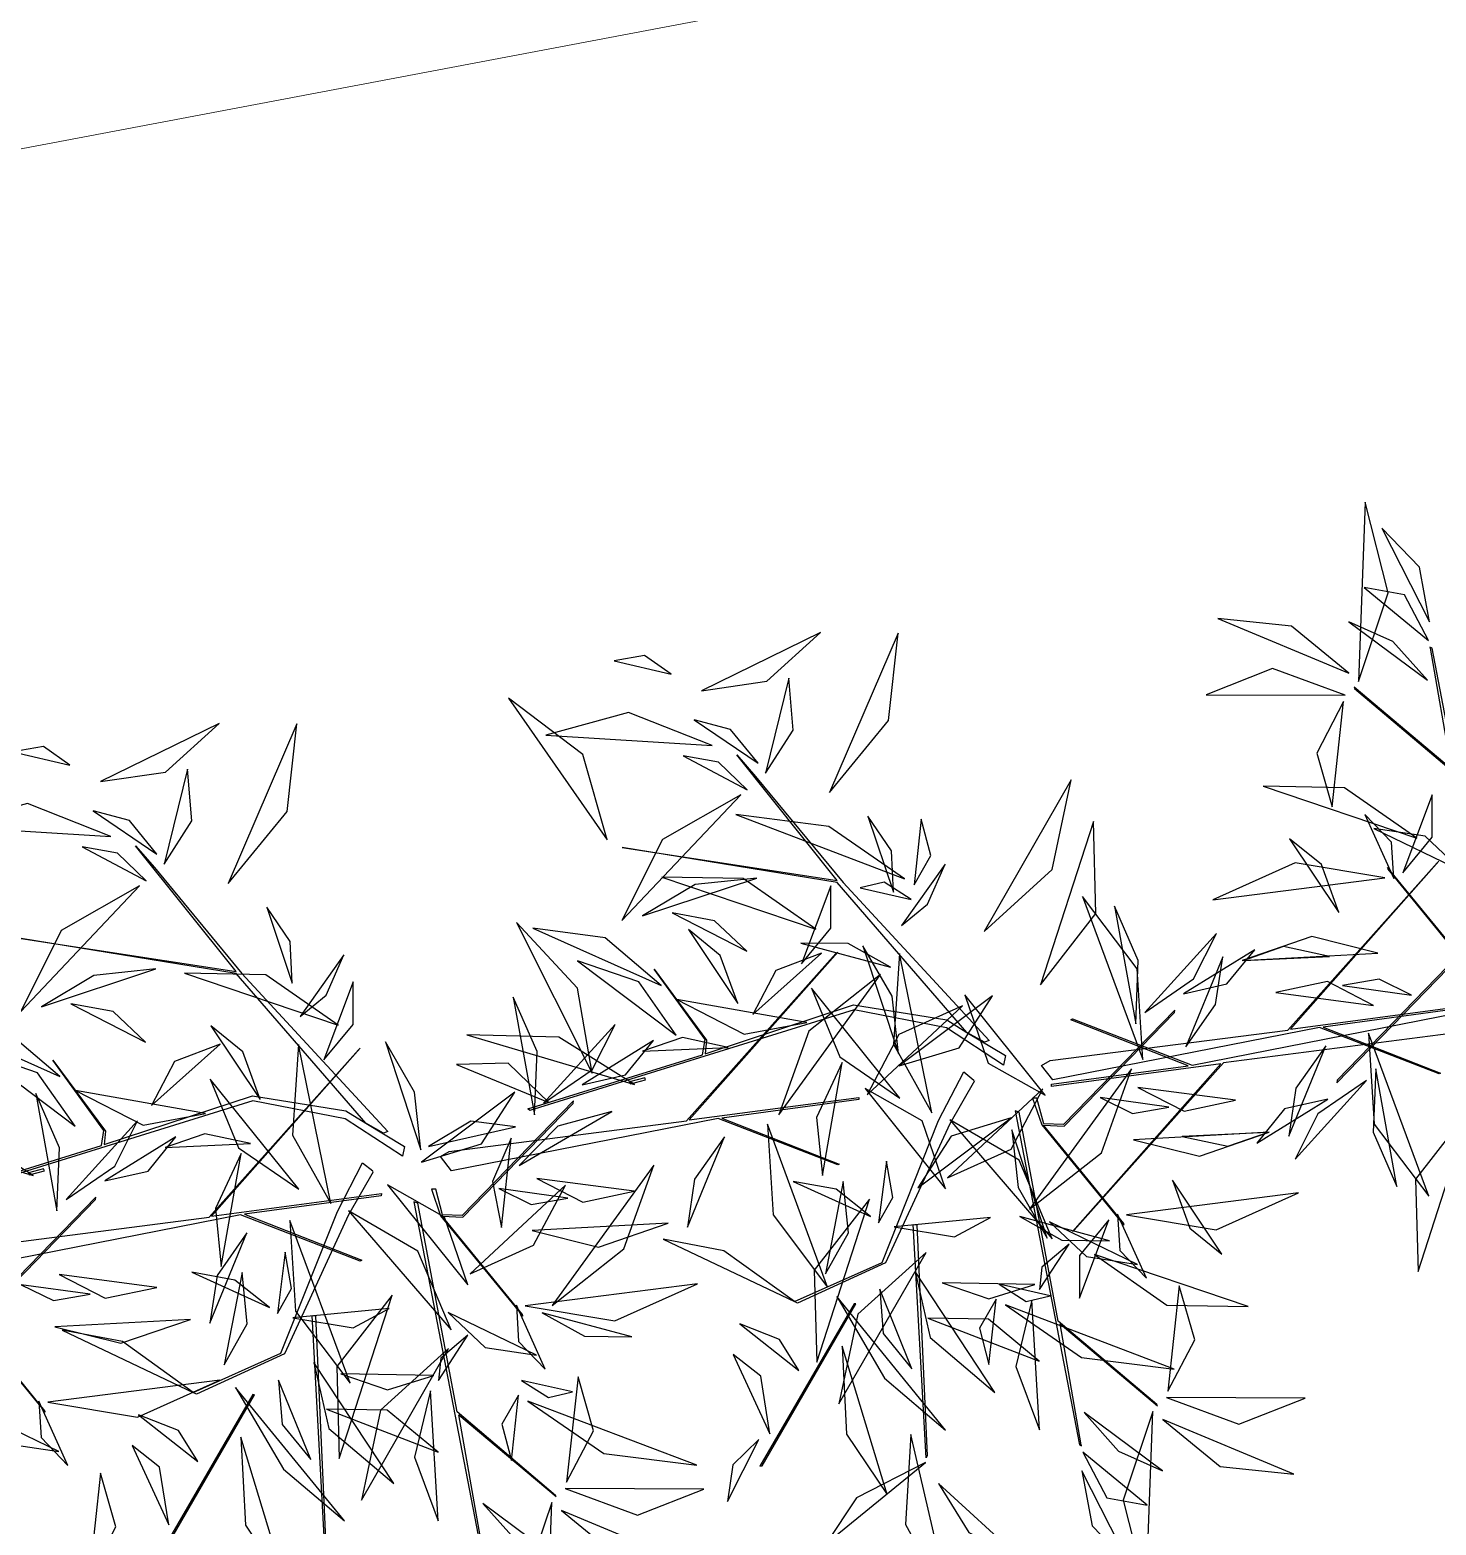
# Model space of a CAD drawing. Header units: centimetres. Extents: x 197412 to 267601, y -375791 to -305433.
# Drawn here: x 202484 to 204049, y -317713 to -316048 of the extents above; entities that cross this region are included whole.
import ezdxf

# ---------------------------------------------------------------- set-up
doc = ezdxf.new("R2010")
doc.units = ezdxf.units.CM
doc.layers.add('3-BAT C-Niveau 0', color=250, linetype='Continuous')
doc.layers.add('prlm-ZCARTOUCHE', color=7, linetype='Continuous', lineweight=13)

# ---------------------------------------------------------------- blocks, each defined once
blk = doc.blocks.new('Groupe-243-1')
at = {"linetype": 'Continuous', "flags": 128}
for points in [[(12045.66, -44529.7), (12039.29, -44525.54), (12029, -44523.54), (11992.9, -44534.76), (11992.7, -44534.59), (12012.15, -44528.54), (12012.43, -44526.84), (12006.74, -44519.02), (12012.59, -44526.93), (12012.44, -44528.43), (12028.96, -44523), (12039.36, -44524.67), (12041.58, -44526.05), (12027.14, -44509.36), (12003.2, -44505.47), (12027.14, -44509.16), (12015.94, -44495.14), (12018.05, -44497.56), (12027.78, -44509.36), (12044.06, -44526.97), (12043.55, -44527.16), (12041.58, -44526.05), (12045.89, -44528.64)], [(12094.14, -44506.99), (12077.6, -44525.68), (12096.5, -44523.17), (12096.48, -44523.41), (12081.25, -44525.47), (12094.32, -44530.59), (12094.16, -44530.68), (12080.83, -44525.53), (12051.15, -44531.36), (12049.89, -44529.75), (12050.86, -44529.2), (12077.31, -44525.79), (12093.95, -44507.16)], [(12040.96, -44517.7), (12024.42, -44536.39), (12043.32, -44533.88), (12043.3, -44534.12), (12028.07, -44536.18), (12041.15, -44541.31), (12040.98, -44541.39), (12027.65, -44536.24), (11997.97, -44542.07), (11996.71, -44540.46), (11997.68, -44539.91), (12024.13, -44536.5), (12040.77, -44517.87)], [(12048.9, -44533.4), (12049.91, -44536.36), (12059.07, -44547.52), (12059.04, -44547.35), (12050.08, -44536.39), (12052.4, -44536.5), (12064.67, -44523.84), (12064.72, -44523.57), (12052.32, -44536.32), (12050.14, -44536.26), (12049.38, -44533.39)], [(11995.73, -44544.11), (11996.73, -44547.07), (12005.89, -44558.24), (12005.86, -44558.06), (11996.91, -44547.1), (11999.22, -44547.21), (12011.5, -44534.55), (12011.54, -44534.28), (11999.14, -44547.03), (11996.96, -44546.97), (11996.2, -44544.1)], [(12037.15, -44573.21), (12037.03, -44573.44), (12035.61, -44547.46), (12036, -44547.48)], [(12029.21, -44556.28), (12029.02, -44556.27), (12018.5, -44574.36), (12018.76, -44574.33)]]:
    blk.add_lwpolyline(points, close=True, dxfattribs=at)
for points in [[(12042.41, -44531.46), (12039.67, -44536.25), (12032.52, -44551.73), (12022.73, -44556.21), (12022.38, -44556.03), (12032.13, -44551.67), (12038.43, -44535.89), (12041.24, -44530.45), (12042.36, -44531.36)], [(12054.32, -44571.98), (12051.96, -44558.5), (12062.78, -44567.63), (12062.73, -44567.49), (12051.75, -44558.19), (12047.4, -44534.93), (12046.95, -44534.8), (12054.1, -44571.97), (12054.34, -44572.09), (12054.32, -44572.02)]]:
    blk.add_lwpolyline(points, dxfattribs=at)
at = {"linetype": 'Continuous'}
for points in [[(12012.03, -44488.01, -212.86), (12019.3, -44486.94, -209.91), (12025.26, -44481.53, -208.14), (12025.26, -44481.53, -208.14), (12012.03, -44488.01, -212.86)], [(12012.03, -44488.01, -212.86), (12019.3, -44486.94, -209.91), (12025.26, -44481.53, -208.14), (12025.26, -44481.53, -208.14), (12012.03, -44488.01, -212.86)], [(12026.28, -44499.36, -223.66), (12032.84, -44491.34, -222.36), (12033.91, -44481.59, -219.58), (12033.91, -44481.59, -219.58), (12026.28, -44499.36, -223.66)], [(12008.64, -44486.17, -211.21), (12005.69, -44484.11, -209.03), (12002.3, -44484.69, -206.71), (12002.3, -44484.69, -206.71), (12008.64, -44486.17, -211.21)], [(12008.64, -44486.17, -211.21), (12005.69, -44484.11, -209.03), (12002.3, -44484.69, -206.71), (12002.3, -44484.69, -206.71), (12008.64, -44486.17, -211.21)], [(12019.15, -44497.19, -232.48), (12022.21, -44492.39, -232.45), (12021.74, -44486.62, -231.83), (12021.74, -44486.62, -231.83), (12019.15, -44497.19, -232.48)], [(12013.2, -44494.1, -228.35), (12003.9, -44490.43, -229.1), (11994.68, -44492.96, -232.12), (11994.68, -44492.96, -232.12), (12013.2, -44494.1, -228.35)], [(12018.33, -44496.09, -232.75), (12015.27, -44492.35, -233.5), (12011.22, -44491.25, -235.42), (12011.22, -44491.25, -235.42), (12018.33, -44496.09, -232.75)], [(12017.12, -44499.06, -229.3), (12013.93, -44495.97, -228.25), (12009.99, -44495.27, -226.49), (12009.99, -44495.27, -226.49), (12017.12, -44499.06, -229.3)], [(12016.4, -44499.6, -228.97), (12007.68, -44504.6, -227.8), (12003.16, -44513.61, -227.09), (12003.16, -44513.61, -227.09), (12016.4, -44499.6, -228.97)], [(12091.69, -44504.43, -207.25), (12083.63, -44498.81, -205.29), (12074.56, -44498.64, -201.98), (12074.56, -44498.64, -201.98), (12091.69, -44504.43, -207.25)], [(12090.1, -44508.29, -215.21), (12093.37, -44504.33, -213.09), (12093.37, -44499.6, -210.46), (12093.37, -44499.6, -210.46), (12090.1, -44508.29, -215.21)], [(12033.39, -44510.46, -172.05), (12033.17, -44505.82, -171.7), (12030.56, -44501.99, -172.02), (12030.56, -44501.99, -172.02), (12033.39, -44510.46, -172.05)], [(12033.39, -44510.46, -172.05), (12033.17, -44505.82, -171.7), (12030.56, -44501.99, -172.02), (12030.56, -44501.99, -172.02), (12033.39, -44510.46, -172.05)], [(12083.01, -44512.71, -210.84), (12081.06, -44507.38, -209.98), (12077.51, -44504.49, -207.2), (12077.51, -44504.49, -207.2), (12083.01, -44512.71, -210.84)], [(12100.9, -44518.3, -200.44), (12100.2, -44511.89, -199.26), (12096.95, -44506.28, -200.49), (12096.95, -44506.28, -200.49), (12100.9, -44518.3, -200.44)], [(12034.28, -44514.16, -171.59), (12037.19, -44511.77, -169.03), (12039.14, -44507.31, -167.96), (12039.14, -44507.31, -167.96), (12034.28, -44514.16, -171.59)], [(12018.19, -44508.87, -196.26), (12011.32, -44509.59, -195.05), (12005.47, -44513.07, -196.39), (12005.47, -44513.07, -196.39), (12018.19, -44508.87, -196.26)], [(12038.51, -44515.14, -207.25), (12030.45, -44509.53, -205.29), (12021.39, -44509.35, -201.98), (12021.39, -44509.35, -201.98), (12038.51, -44515.14, -207.25)], [(12036.93, -44519, -215.21), (12040.19, -44515.05, -213.09), (12040.2, -44510.31, -210.46), (12040.2, -44510.31, -210.46), (12036.93, -44519, -215.21)], [(12017.07, -44517.01, -195.33), (12013.46, -44513.62, -195.1), (12008.74, -44512.75, -194.26), (12008.74, -44512.75, -194.26), (12017.07, -44517.01, -195.33)], [(12060.38, -44525.11, -183.78), (12060.66, -44518.07, -183.14), (12058.01, -44512.01, -184.94), (12058.01, -44512.01, -184.94), (12060.38, -44525.11, -183.78)], [(12100.97, -44519.66, -200.73), (12107.67, -44517.64, -197.34), (12111.37, -44511.86, -193.77), (12111.37, -44511.86, -193.77), (12100.97, -44519.66, -200.73)], [(12100.97, -44519.66, -200.73), (12107.67, -44517.64, -197.34), (12111.37, -44511.86, -193.77), (12111.37, -44511.86, -193.77), (12100.97, -44519.66, -200.73)], [(12007.53, -44520.83, -201.48), (12001.28, -44515.54, -202.35), (11993.23, -44514.46, -201.76), (11993.23, -44514.46, -201.76), (12007.53, -44520.83, -201.48)], [(12029.83, -44523.42, -210.84), (12027.88, -44518.09, -209.98), (12024.33, -44515.21, -207.2), (12024.33, -44515.21, -207.2), (12029.83, -44523.42, -210.84)], [(12061.39, -44523.83, -176.88), (12066.8, -44520.1, -176.9), (12069.36, -44515.06, -174.04), (12069.36, -44515.06, -174.04), (12061.39, -44523.83, -176.88)], [(12081.94, -44517.6, -223.21), (12076.84, -44516.51, -222.61), (12072.41, -44518.04, -220.88), (12072.41, -44518.04, -220.88), (12081.94, -44517.6, -223.21)], [(12081.94, -44517.6, -223.21), (12076.84, -44516.51, -222.61), (12072.41, -44518.04, -220.88), (12072.41, -44518.04, -220.88), (12081.94, -44517.6, -223.21)], [(12009.22, -44526.36, -207.16), (12005.04, -44520.44, -205.48), (11998.22, -44518.09, -203.83), (11998.22, -44518.09, -203.83), (12009.22, -44526.36, -207.16)], [(12009.22, -44526.36, -207.16), (12005.04, -44520.44, -205.48), (11998.22, -44518.09, -203.83), (11998.22, -44518.09, -203.83), (12009.22, -44526.36, -207.16)], [(12025.37, -44517.25, -184.69), (12020.3, -44519.16, -183.17), (12017.74, -44524.08, -181.63), (12017.74, -44524.08, -181.63), (12025.37, -44517.25, -184.69)], [(12034.09, -44517.29, -176.08), (12033.42, -44527.37, -174.79), (12037.68, -44535, -170.69), (12037.68, -44535, -170.69), (12034.09, -44517.29, -176.08)], [(12047.72, -44529.02, -200.44), (12047.02, -44522.6, -199.26), (12043.78, -44516.99, -200.49), (12043.78, -44516.99, -200.49), (12047.72, -44529.02, -200.44)], [(12065.69, -44521.76, -161.32), (12070.52, -44520.67, -161.24), (12073.63, -44516.85, -160.95), (12073.63, -44516.85, -160.95), (12065.69, -44521.76, -161.32)], [(12024.26, -44521.15, -205.3), (12027.41, -44528.79, -204.92), (12034.12, -44533.38, -203.9), (12034.12, -44533.38, -203.9), (12024.26, -44521.15, -205.3)], [(12115.51, -44535.63, -204.31), (12123.5, -44529.33, -204.16), (12126.85, -44520, -202.67), (12126.85, -44520, -202.67), (12115.51, -44535.63, -204.31)], [(12007.2, -44535.82, -183.78), (12007.48, -44528.78, -183.14), (12004.84, -44522.72, -184.94), (12004.84, -44522.72, -184.94), (12007.2, -44535.82, -183.78)], [(12009.28, -44522.4, -188.89), (12016.78, -44526.27, -185.79), (12023.74, -44524.97, -181.22), (12023.74, -44524.97, -181.22), (12009.28, -44522.4, -188.89)], [(12047.8, -44530.37, -200.73), (12054.49, -44528.35, -197.34), (12058.19, -44522.57, -193.77), (12058.19, -44522.57, -193.77), (12047.8, -44530.37, -200.73)], [(12047.8, -44530.37, -200.73), (12054.49, -44528.35, -197.34), (12058.19, -44522.57, -193.77), (12058.19, -44522.57, -193.77), (12047.8, -44530.37, -200.73)], [(12106.13, -44533.34, -210.57), (12103.55, -44525.77, -206.9), (12097.18, -44522.18, -202.54), (12097.18, -44522.18, -202.54), (12106.13, -44533.34, -210.57)], [(12106.38, -44532.12, -217.22), (12113.46, -44528.93, -219.34), (12116.99, -44522.22, -221.55), (12116.99, -44522.22, -221.55), (12106.38, -44532.12, -217.22)], [(12004.56, -44531.87, -206.43), (11996.15, -44526.59, -204.4), (11985.9, -44526.33, -204.36), (11985.9, -44526.33, -204.36), (12004.56, -44531.87, -206.43)], [(12004.56, -44531.87, -206.43), (11996.15, -44526.59, -204.4), (11985.9, -44526.33, -204.36), (11985.9, -44526.33, -204.36), (12004.56, -44531.87, -206.43)], [(12008.21, -44534.55, -176.88), (12013.63, -44530.81, -176.9), (12016.18, -44525.77, -174.04), (12016.18, -44525.77, -174.04), (12008.21, -44534.55, -176.88)], [(12086.31, -44526.15, -225.36), (12086.94, -44536.26, -224.7), (12093.02, -44544.3, -224), (12093.02, -44544.3, -224), (12086.31, -44526.15, -225.36)], [(12012.52, -44532.47, -161.32), (12017.34, -44531.38, -161.24), (12020.45, -44527.57, -160.95), (12020.45, -44527.57, -160.95), (12012.52, -44532.47, -161.32)], [(12028.76, -44528.32, -223.21), (12023.67, -44527.22, -222.61), (12019.24, -44528.75, -220.88), (12019.24, -44528.75, -220.88), (12028.76, -44528.32, -223.21)], [(12028.76, -44528.32, -223.21), (12023.67, -44527.22, -222.61), (12019.24, -44528.75, -220.88), (12019.24, -44528.75, -220.88), (12028.76, -44528.32, -223.21)], [(12081.53, -44527.56, -228.81), (12078.21, -44532.29, -229.15), (12077.4, -44537.61, -227.32), (12077.4, -44537.61, -227.32), (12081.53, -44527.56, -228.81)], [(12027.7, -44529.43, -185.42), (12024.84, -44535.53, -185.31), (12025.48, -44542, -184.01), (12025.48, -44542, -184.01), (12027.7, -44529.43, -185.42)], [(12005.8, -44531.36, -203.84), (12005.7, -44531.13, -203.87), (12004.02, -44531.58, -202.04), (12004.12, -44531.79, -202.02), (12005.8, -44531.36, -203.84)], [(12062.33, -44546.34, -204.31), (12070.32, -44540.04, -204.16), (12073.68, -44530.71, -202.67), (12073.68, -44530.71, -202.67), (12062.33, -44546.34, -204.31)], [(12052.96, -44544.06, -210.57), (12050.37, -44536.49, -206.9), (12044, -44532.89, -202.54), (12044, -44532.89, -202.54), (12052.96, -44544.06, -210.57)], [(12053.2, -44542.83, -217.22), (12060.28, -44539.64, -219.34), (12063.82, -44532.93, -221.55), (12063.82, -44532.93, -221.55), (12053.2, -44542.83, -217.22)], [(12060.62, -44532.19, -186.16), (12065.76, -44534.83, -185.75), (12071.49, -44533.62, -185.13), (12071.49, -44533.62, -185.13), (12060.62, -44532.19, -186.16)], [(12056.41, -44533.32, -197.01), (12060, -44535.09, -196.39), (12064.07, -44534.39, -196.61), (12064.07, -44534.39, -196.61), (12056.41, -44533.32, -197.01)], [(12097.68, -44534.49, -220.85), (12091.53, -44542.42, -221.31), (12091.81, -44552.67, -222.56), (12091.81, -44552.67, -222.56), (12097.68, -44534.49, -220.85)], [(12051.09, -44549.05, -178.9), (12047.38, -44540.28, -176.01), (12039.66, -44535.8, -172.29), (12039.66, -44535.8, -172.29), (12051.09, -44549.05, -178.9)], [(12051.09, -44549.05, -178.9), (12047.38, -44540.28, -176.01), (12039.66, -44535.8, -172.29), (12039.66, -44535.8, -172.29), (12051.09, -44549.05, -178.9)], [(12114.42, -44536.43, -204.62), (12119.1, -44539.06, -205.07), (12124.41, -44539.13, -204.23), (12124.41, -44539.13, -204.23), (12114.42, -44536.43, -204.62)], [(12033.13, -44536.86, -225.36), (12033.76, -44546.97, -224.7), (12039.84, -44555.01, -224), (12039.84, -44555.01, -224), (12033.13, -44536.86, -225.36)], [(12060.13, -44538.01, -247.3), (12067.49, -44539.84, -244.69), (12075.25, -44537.19, -243.35), (12075.25, -44537.19, -243.35), (12060.13, -44538.01, -247.3)], [(12060.13, -44538.01, -247.3), (12067.49, -44539.84, -244.69), (12075.25, -44537.19, -243.35), (12075.25, -44537.19, -243.35), (12060.13, -44538.01, -247.3)], [(12028.35, -44538.27, -228.81), (12025.03, -44543, -229.15), (12024.23, -44548.32, -227.32), (12024.23, -44548.32, -227.32), (12028.35, -44538.27, -228.81)], [(12031.75, -44547.25, -202.35), (12033.33, -44544.44, -200.21), (12032.62, -44540.39, -199.09), (12032.62, -44540.39, -199.09), (12031.75, -44547.25, -202.35)], [(12103.98, -44540.43, -220.09), (12096.39, -44547.3, -220.53), (12094.28, -44557.31, -219.34), (12094.28, -44557.31, -219.34), (12103.98, -44540.43, -220.09)], [(12007.45, -44542.9, -186.16), (12012.58, -44545.54, -185.75), (12018.32, -44544.33, -185.13), (12018.32, -44544.33, -185.13), (12007.45, -44542.9, -186.16)], [(12030.85, -44546.55, -202.12), (12027.01, -44543.51, -201.54), (12022.22, -44542.65, -202.14), (12022.22, -44542.65, -202.14), (12030.85, -44546.55, -202.12)], [(12025.83, -44552.95, -199.77), (12028.39, -44548.39, -197.57), (12027.81, -44542.68, -196.35), (12027.81, -44542.68, -196.35), (12025.83, -44552.95, -199.77)], [(12003.23, -44544.03, -197.01), (12006.82, -44545.8, -196.39), (12010.9, -44545.1, -196.61), (12010.9, -44545.1, -196.61), (12003.23, -44544.03, -197.01)], [(12059.35, -44546.39, -179.52), (12069.33, -44548.05, -178.73), (12078.51, -44543.94, -177.91), (12078.51, -44543.94, -177.91), (12059.35, -44546.39, -179.52)], [(12112.11, -44543.96, -212.09), (12115.11, -44545.89, -209.87), (12117.79, -44545.25, -207.1), (12117.79, -44545.25, -207.1), (12112.11, -44543.96, -212.09)], [(12112.11, -44543.96, -212.09), (12115.11, -44545.89, -209.87), (12117.79, -44545.25, -207.1), (12117.79, -44545.25, -207.1), (12112.11, -44543.96, -212.09)], [(12044.51, -44545.2, -220.85), (12038.35, -44553.13, -221.31), (12038.64, -44563.38, -222.56), (12038.64, -44563.38, -222.56), (12044.51, -44545.2, -220.85)], [(12058.36, -44546.3, -179.83), (12058.61, -44550.35, -178.67), (12061.57, -44553.44, -177.99), (12061.57, -44553.44, -177.99), (12058.36, -44546.3, -179.83)], [(12111.77, -44545.62, -213.12), (12109.93, -44548.86, -210.71), (12110.97, -44552.91, -208.62), (12110.97, -44552.91, -208.62), (12111.77, -44545.62, -213.12)], [(12111.77, -44545.62, -213.12), (12109.93, -44548.86, -210.71), (12110.97, -44552.91, -208.62), (12110.97, -44552.91, -208.62), (12111.77, -44545.62, -213.12)], [(12112.83, -44546.27, -212.64), (12121.29, -44552.12, -211.07), (12131.62, -44553.43, -212.06), (12131.62, -44553.43, -212.06), (12112.83, -44546.27, -212.64)], [(12112.83, -44546.27, -212.64), (12121.29, -44552.12, -211.07), (12131.62, -44553.43, -212.06), (12131.62, -44553.43, -212.06), (12112.83, -44546.27, -212.64)], [(12006.95, -44548.72, -247.3), (12014.31, -44550.55, -244.69), (12022.07, -44547.9, -243.35), (12022.07, -44547.9, -243.35), (12006.95, -44548.72, -247.3)], [(12006.95, -44548.72, -247.3), (12014.31, -44550.55, -244.69), (12022.07, -44547.9, -243.35), (12022.07, -44547.9, -243.35), (12006.95, -44548.72, -247.3)], [(12033.46, -44547.72, -198.87), (12040.19, -44548.82, -195.41), (12044.2, -44546.68, -190.33), (12044.2, -44546.68, -190.33), (12033.46, -44547.72, -198.87)], [(12050.76, -44547.14, -207.06), (12054.88, -44551.02, -208.24), (12060.58, -44551.88, -209.24), (12060.58, -44551.88, -209.24), (12050.76, -44547.14, -207.06)], [(12061.24, -44547.15, -204.62), (12065.93, -44549.77, -205.07), (12071.23, -44549.84, -204.23), (12071.23, -44549.84, -204.23), (12061.24, -44547.15, -204.62)], [(12022.38, -44556.03, -197.23), (12014.51, -44550.36, -194.28), (12007.77, -44549.09, -188.42), (12007.77, -44549.09, -188.42), (12022.38, -44556.03, -197.23)], [(12052.96, -44549.63, -177.75), (12049.93, -44552.22, -175.38), (12049.67, -44554.7, -172.12), (12049.67, -44554.7, -172.12), (12052.96, -44549.63, -177.75)], [(12050.8, -44551.14, -220.09), (12043.21, -44558.01, -220.53), (12041.11, -44568.03, -219.34), (12041.11, -44568.03, -219.34), (12050.8, -44551.14, -220.09)], [(12035.81, -44552.68, -233.25), (12037.48, -44560.05, -238.65), (12044.7, -44566.17, -241.93), (12044.7, -44566.17, -241.93), (12035.81, -44552.68, -233.25)], [(12006.17, -44557.1, -179.52), (12016.15, -44558.76, -178.73), (12025.33, -44554.65, -177.91), (12025.33, -44554.65, -177.91), (12006.17, -44557.1, -179.52)], [(12031.88, -44554.64, -207.72), (12032.26, -44559.6, -206.62), (12035.46, -44563.5, -205.86), (12035.46, -44563.5, -205.86), (12031.88, -44554.64, -207.72)], [(12038.81, -44553.94, -229.03), (12044.01, -44555.73, -227.48), (12049.15, -44554.12, -225.66), (12049.15, -44554.12, -225.66), (12038.81, -44553.94, -229.03)], [(12058.93, -44554.68, -212.09), (12061.93, -44556.6, -209.87), (12064.62, -44555.97, -207.1), (12064.62, -44555.97, -207.1), (12058.93, -44554.68, -212.09)], [(12058.93, -44554.68, -212.09), (12061.93, -44556.6, -209.87), (12064.62, -44555.97, -207.1), (12064.62, -44555.97, -207.1), (12058.93, -44554.68, -212.09)], [(12063.95, -44566.02, -181.99), (12066.95, -44560.29, -181.12), (12065.22, -44554.29, -179.03), (12065.22, -44554.29, -179.03), (12063.95, -44566.02, -181.99)], [(12027.08, -44555.47, -210.1), (12032.41, -44564.56, -209.96), (12039.21, -44570.34, -205.95), (12039.21, -44570.34, -205.95), (12027.08, -44555.47, -210.1)], [(12048.8, -44555.86, -200.41), (12047.02, -44563.25, -200.32), (12049.65, -44570.32, -200.54), (12049.65, -44570.32, -200.54), (12048.8, -44555.86, -200.41)], [(12058.6, -44556.33, -213.12), (12056.75, -44559.57, -210.71), (12057.8, -44563.62, -208.62), (12057.8, -44563.62, -208.62), (12058.6, -44556.33, -213.12)], [(12058.6, -44556.33, -213.12), (12056.75, -44559.57, -210.71), (12057.8, -44563.62, -208.62), (12057.8, -44563.62, -208.62), (12058.6, -44556.33, -213.12)], [(11997.58, -44557.85, -207.06), (12001.7, -44561.74, -208.24), (12007.41, -44562.6, -209.24), (12007.41, -44562.6, -209.24), (11997.58, -44557.85, -207.06)], [(12005.18, -44557.01, -179.83), (12005.43, -44561.06, -178.67), (12008.4, -44564.15, -177.99), (12008.4, -44564.15, -177.99), (12005.18, -44557.01, -179.83)], [(12049.64, -44562.68, -189.87), (12043.98, -44557.99, -186.93), (12037.21, -44557.87, -183.27), (12037.21, -44557.87, -183.27), (12049.64, -44562.68, -189.87)], [(12059.65, -44556.98, -212.64), (12068.11, -44562.83, -211.07), (12078.44, -44564.14, -212.06), (12078.44, -44564.14, -212.06), (12059.65, -44556.98, -212.64)], [(12059.65, -44556.98, -212.64), (12068.11, -44562.83, -211.07), (12078.44, -44564.14, -212.06), (12078.44, -44564.14, -212.06), (12059.65, -44556.98, -212.64)], [(12022.87, -44563.71, -218.46), (12020.72, -44560.25, -216.39), (12016.28, -44558.52, -215.43), (12016.28, -44558.52, -215.43), (12022.87, -44563.71, -218.46)], [(12027.67, -44560.99, -221.24), (12028.18, -44570.8, -218.96), (12032.68, -44577.52, -214.31), (12032.68, -44577.52, -214.31), (12027.67, -44560.99, -221.24)], [(12019.64, -44570.75, -202.5), (12018.61, -44564.36, -200.11), (12015.56, -44561.93, -195.35), (12015.56, -44561.93, -195.35), (12019.64, -44570.75, -202.5)], [(12010.77, -44576.74, -181.99), (12013.77, -44571, -181.12), (12012.04, -44565, -179.03), (12012.04, -44565, -179.03), (12010.77, -44576.74, -181.99)], [(12063.79, -44566.72, -182.25), (12071.86, -44569.69, -178.08), (12079.24, -44566.78, -173.29), (12079.24, -44566.78, -173.29), (12063.79, -44566.72, -182.25)], [(12054.62, -44568.4, -186.97), (12058.47, -44572.7, -187.38), (12063.36, -44574.88, -185.5), (12063.36, -44574.88, -185.5), (12054.62, -44568.4, -186.97)], [(12062.29, -44568.27, -186.41), (12058.98, -44578.14, -187.61), (12061.55, -44588.24, -186.97), (12061.55, -44588.24, -186.97), (12062.29, -44568.27, -186.41)], [(12063.38, -44569.17, -186.4), (12069.76, -44574.42, -186.75), (12077.97, -44575.26, -187), (12077.97, -44575.26, -187), (12063.38, -44569.17, -186.4)]]:
    blk.add_polyline3d(points, dxfattribs=at)
blk = doc.blocks.new('Groupe-244-1')
at = {"linetype": 'Continuous', "flags": 128}
for points in [[(12160.11, -44473.13), (12162.46, -44486.6), (12151.64, -44477.48), (12151.69, -44477.62), (12162.68, -44486.92), (12167.03, -44510.18), (12167.47, -44510.31), (12160.33, -44473.14), (12160.09, -44473.02), (12160.1, -44473.09)], [(12109.36, -44521.34), (12106.62, -44526.13), (12099.47, -44541.61), (12089.68, -44546.08), (12089.34, -44545.91), (12099.08, -44541.54), (12105.38, -44525.76), (12108.19, -44520.32), (12109.31, -44521.24)], [(12121.27, -44561.86), (12118.92, -44548.38), (12129.74, -44557.5), (12129.68, -44557.36), (12118.7, -44548.07), (12114.35, -44524.8), (12113.91, -44524.68), (12121.05, -44561.85), (12121.29, -44561.96), (12121.28, -44561.89)]]:
    blk.add_lwpolyline(points, dxfattribs=at)
for points in [[(12112.61, -44519.57), (12106.24, -44515.41), (12095.96, -44513.41), (12059.86, -44524.63), (12059.65, -44524.46), (12079.1, -44518.42), (12079.38, -44516.71), (12073.69, -44508.9), (12079.54, -44516.8), (12079.39, -44518.31), (12095.91, -44512.87), (12106.31, -44514.54), (12108.53, -44515.93), (12094.09, -44499.23), (12070.15, -44495.34), (12094.09, -44499.03), (12082.9, -44485.01), (12085, -44487.43), (12094.73, -44499.23), (12111.01, -44516.84), (12110.5, -44517.03), (12108.53, -44515.93), (12112.84, -44518.52)], [(12161.09, -44496.86), (12144.55, -44515.56), (12163.45, -44513.04), (12163.43, -44513.28), (12148.2, -44515.34), (12161.28, -44520.47), (12161.11, -44520.56), (12147.78, -44515.4), (12118.1, -44521.23), (12116.84, -44519.62), (12117.81, -44519.07), (12144.26, -44515.67), (12160.9, -44497.04)], [(12165.52, -44511.71), (12164.52, -44508.75), (12155.36, -44497.58), (12155.39, -44497.76), (12164.34, -44508.72), (12162.03, -44508.61), (12149.75, -44521.27), (12149.71, -44521.54), (12162.11, -44508.79), (12164.29, -44508.85), (12165.05, -44511.72)], [(12115.85, -44523.27), (12116.86, -44526.23), (12126.02, -44537.4), (12125.99, -44537.22), (12117.04, -44526.26), (12119.35, -44526.37), (12131.63, -44513.71), (12131.67, -44513.44), (12119.27, -44526.19), (12117.09, -44526.13), (12116.33, -44523.27)], [(12120.28, -44538.12), (12136.82, -44519.43), (12117.93, -44521.94), (12117.95, -44521.7), (12133.17, -44519.64), (12120.1, -44514.52), (12120.27, -44514.43), (12133.6, -44519.58), (12163.27, -44513.75), (12164.54, -44515.36), (12163.57, -44515.91), (12137.12, -44519.32), (12120.47, -44537.95)], [(12104.1, -44563.09), (12103.98, -44563.31), (12102.56, -44537.33), (12102.95, -44537.35)], [(12096.16, -44546.15), (12095.97, -44546.15), (12085.45, -44564.24), (12085.71, -44564.2)]]:
    blk.add_lwpolyline(points, close=True, dxfattribs=at)
at = {"linetype": 'Continuous'}
for points in [[(12152.14, -44476.84, -186.41), (12155.44, -44466.97, -187.61), (12152.88, -44456.87, -186.97), (12152.88, -44456.87, -186.97), (12152.14, -44476.84, -186.41)], [(12160.05, -44470.23, -174.84), (12158.91, -44464.11, -175.45), (12154.73, -44459.79, -176.76), (12154.73, -44459.79, -176.76), (12160.05, -44470.23, -174.84)], [(12159.92, -44472.3, -174.58), (12157.27, -44467.21, -172.2), (12152.78, -44466.4, -168.43), (12152.78, -44466.4, -168.43), (12159.92, -44472.3, -174.58)], [(12151.05, -44475.94, -186.4), (12144.66, -44470.69, -186.75), (12136.46, -44469.85, -187), (12136.46, -44469.85, -187), (12151.05, -44475.94, -186.4)], [(12078.98, -44477.88, -212.86), (12086.25, -44476.81, -209.91), (12092.21, -44471.4, -208.14), (12092.21, -44471.4, -208.14), (12078.98, -44477.88, -212.86)], [(12078.98, -44477.88, -212.86), (12086.25, -44476.81, -209.91), (12092.21, -44471.4, -208.14), (12092.21, -44471.4, -208.14), (12078.98, -44477.88, -212.86)], [(12093.24, -44489.23, -223.66), (12099.79, -44481.21, -222.36), (12100.86, -44471.47, -219.58), (12100.86, -44471.47, -219.58), (12093.24, -44489.23, -223.66)], [(12159.8, -44476.71, -186.97), (12155.95, -44472.41, -187.38), (12151.07, -44470.23, -185.5), (12151.07, -44470.23, -185.5), (12159.8, -44476.71, -186.97)], [(12075.59, -44476.05, -211.21), (12072.64, -44473.98, -209.03), (12069.25, -44474.56, -206.71), (12069.25, -44474.56, -206.71), (12075.59, -44476.05, -211.21)], [(12075.59, -44476.05, -211.21), (12072.64, -44473.98, -209.03), (12069.25, -44474.56, -206.71), (12069.25, -44474.56, -206.71), (12075.59, -44476.05, -211.21)], [(12086.1, -44487.06, -232.48), (12089.17, -44482.26, -232.45), (12088.7, -44476.49, -231.83), (12088.7, -44476.49, -231.83), (12086.1, -44487.06, -232.48)], [(12150.64, -44478.39, -182.25), (12142.56, -44475.42, -178.08), (12135.18, -44478.33, -173.29), (12135.18, -44478.33, -173.29), (12150.64, -44478.39, -182.25)], [(12068.47, -44494.5, -215.07), (12065.74, -44484.98, -213.8), (12057.47, -44478.73, -214.42), (12057.47, -44478.73, -214.42), (12068.47, -44494.5, -215.07)], [(12150.48, -44479.09, -181.99), (12147.48, -44484.82, -181.12), (12149.2, -44490.82, -179.03), (12149.2, -44490.82, -179.03), (12150.48, -44479.09, -181.99)], [(12080.15, -44483.97, -228.35), (12070.85, -44480.3, -229.1), (12061.64, -44482.83, -232.12), (12061.64, -44482.83, -232.12), (12080.15, -44483.97, -228.35)], [(12085.28, -44485.97, -232.75), (12082.22, -44482.22, -233.5), (12078.17, -44481.13, -235.42), (12078.17, -44481.13, -235.42), (12085.28, -44485.97, -232.75)], [(12084.07, -44488.93, -229.3), (12080.88, -44485.84, -228.25), (12076.94, -44485.15, -226.49), (12076.94, -44485.15, -226.49), (12084.07, -44488.93, -229.3)], [(12110.45, -44504.68, -220.09), (12118.04, -44497.81, -220.53), (12120.14, -44487.79, -219.34), (12120.14, -44487.79, -219.34), (12110.45, -44504.68, -220.09)], [(12083.35, -44489.47, -228.97), (12074.63, -44494.47, -227.8), (12070.11, -44503.48, -227.09), (12070.11, -44503.48, -227.09), (12083.35, -44489.47, -228.97)], [(12158.64, -44494.3, -207.25), (12150.58, -44488.69, -205.29), (12141.51, -44488.52, -201.98), (12141.51, -44488.52, -201.98), (12158.64, -44494.3, -207.25)], [(12157.06, -44498.16, -215.21), (12160.32, -44494.21, -213.09), (12160.33, -44489.48, -210.46), (12160.33, -44489.48, -210.46), (12157.06, -44498.16, -215.21)], [(12101.59, -44498.84, -212.64), (12093.14, -44492.99, -211.07), (12082.8, -44491.68, -212.06), (12082.8, -44491.68, -212.06), (12101.59, -44498.84, -212.64)], [(12101.59, -44498.84, -212.64), (12093.14, -44492.99, -211.07), (12082.8, -44491.68, -212.06), (12082.8, -44491.68, -212.06), (12101.59, -44498.84, -212.64)], [(12100.34, -44500.33, -172.05), (12100.13, -44495.7, -171.7), (12097.51, -44491.86, -172.02), (12097.51, -44491.86, -172.02), (12100.34, -44500.33, -172.05)], [(12100.34, -44500.33, -172.05), (12100.13, -44495.7, -171.7), (12097.51, -44491.86, -172.02), (12097.51, -44491.86, -172.02), (12100.34, -44500.33, -172.05)], [(12102.65, -44499.49, -213.12), (12104.5, -44496.25, -210.71), (12103.45, -44492.2, -208.62), (12103.45, -44492.2, -208.62), (12102.65, -44499.49, -213.12)], [(12102.65, -44499.49, -213.12), (12104.5, -44496.25, -210.71), (12103.45, -44492.2, -208.62), (12103.45, -44492.2, -208.62), (12102.65, -44499.49, -213.12)], [(12116.74, -44510.62, -220.85), (12122.89, -44502.69, -221.31), (12122.61, -44492.44, -222.56), (12122.61, -44492.44, -222.56), (12116.74, -44510.62, -220.85)], [(12156.07, -44498.81, -179.83), (12155.82, -44494.76, -178.67), (12152.85, -44491.67, -177.99), (12152.85, -44491.67, -177.99), (12156.07, -44498.81, -179.83)], [(12163.67, -44497.97, -207.06), (12159.55, -44494.09, -208.24), (12153.84, -44493.23, -209.24), (12153.84, -44493.23, -209.24), (12163.67, -44497.97, -207.06)], [(12149.96, -44502.59, -210.84), (12148.01, -44497.25, -209.98), (12144.46, -44494.37, -207.2), (12144.46, -44494.37, -207.2), (12149.96, -44502.59, -210.84)], [(12101.23, -44504.03, -171.59), (12104.14, -44501.64, -169.03), (12106.09, -44497.19, -167.96), (12106.09, -44497.19, -167.96), (12101.23, -44504.03, -171.59)], [(12155.08, -44498.72, -179.52), (12145.1, -44497.06, -178.73), (12135.91, -44501.17, -177.91), (12135.91, -44501.17, -177.91), (12155.08, -44498.72, -179.52)], [(12085.14, -44498.74, -196.26), (12078.27, -44499.47, -195.05), (12072.42, -44502.95, -196.39), (12072.42, -44502.95, -196.39), (12085.14, -44498.74, -196.26)], [(12102.31, -44501.14, -212.09), (12099.32, -44499.22, -209.87), (12096.63, -44499.85, -207.1), (12096.63, -44499.85, -207.1), (12102.31, -44501.14, -212.09)], [(12102.31, -44501.14, -212.09), (12099.32, -44499.22, -209.87), (12096.63, -44499.85, -207.1), (12096.63, -44499.85, -207.1), (12102.31, -44501.14, -212.09)], [(12128.12, -44518.96, -225.36), (12127.49, -44508.85, -224.7), (12121.41, -44500.81, -224), (12121.41, -44500.81, -224), (12128.12, -44518.96, -225.36)], [(12084.02, -44506.88, -195.33), (12080.41, -44503.5, -195.1), (12075.69, -44502.62, -194.26), (12075.69, -44502.62, -194.26), (12084.02, -44506.88, -195.33)], [(12127.33, -44514.98, -183.78), (12127.61, -44507.94, -183.14), (12124.97, -44501.89, -184.94), (12124.97, -44501.89, -184.94), (12127.33, -44514.98, -183.78)], [(12066.8, -44520.49, -194.97), (12065.17, -44510.99, -192.57), (12058.37, -44503.68, -191.31), (12058.37, -44503.68, -191.31), (12066.8, -44520.49, -194.97)], [(12074.48, -44510.7, -201.48), (12068.23, -44505.41, -202.35), (12060.18, -44504.34, -201.76), (12060.18, -44504.34, -201.76), (12074.48, -44510.7, -201.48)], [(12100.01, -44508.68, -204.62), (12095.32, -44506.05, -205.07), (12090.02, -44505.98, -204.23), (12090.02, -44505.98, -204.23), (12100.01, -44508.68, -204.62)], [(12128.34, -44513.71, -176.88), (12133.76, -44509.97, -176.9), (12136.31, -44504.93, -174.04), (12136.31, -44504.93, -174.04), (12128.34, -44513.71, -176.88)], [(12154.3, -44507.1, -247.3), (12146.93, -44505.27, -244.69), (12139.17, -44507.92, -243.35), (12139.17, -44507.92, -243.35), (12154.3, -44507.1, -247.3)], [(12154.3, -44507.1, -247.3), (12146.93, -44505.27, -244.69), (12139.17, -44507.92, -243.35), (12139.17, -44507.92, -243.35), (12154.3, -44507.1, -247.3)], [(12148.89, -44507.48, -223.21), (12143.79, -44506.38, -222.61), (12139.36, -44507.91, -220.88), (12139.36, -44507.91, -220.88), (12148.89, -44507.48, -223.21)], [(12148.89, -44507.48, -223.21), (12143.79, -44506.38, -222.61), (12139.36, -44507.91, -220.88), (12139.36, -44507.91, -220.88), (12148.89, -44507.48, -223.21)], [(12076.17, -44516.23, -207.16), (12071.99, -44510.31, -205.48), (12065.18, -44507.96, -203.83), (12065.18, -44507.96, -203.83), (12076.17, -44516.23, -207.16)], [(12076.17, -44516.23, -207.16), (12071.99, -44510.31, -205.48), (12065.18, -44507.96, -203.83), (12065.18, -44507.96, -203.83), (12076.17, -44516.23, -207.16)], [(12092.32, -44507.12, -184.69), (12087.25, -44509.04, -183.17), (12084.69, -44513.95, -181.63), (12084.69, -44513.95, -181.63), (12092.32, -44507.12, -184.69)], [(12101.04, -44507.16, -176.08), (12100.37, -44517.24, -174.79), (12104.64, -44524.88, -170.69), (12104.64, -44524.88, -170.69), (12101.04, -44507.16, -176.08)], [(12132.65, -44511.63, -161.32), (12137.47, -44510.54, -161.24), (12140.58, -44506.73, -160.95), (12140.58, -44506.73, -160.95), (12132.65, -44511.63, -161.32)], [(12132.89, -44517.55, -228.81), (12136.21, -44512.82, -229.15), (12137.02, -44507.5, -227.32), (12137.02, -44507.5, -227.32), (12132.89, -44517.55, -228.81)], [(12098.92, -44509.48, -204.31), (12090.93, -44515.78, -204.16), (12087.57, -44525.11, -202.67), (12087.57, -44525.11, -202.67), (12098.92, -44509.48, -204.31)], [(12091.21, -44511.02, -205.3), (12094.36, -44518.66, -204.92), (12101.07, -44523.26, -203.9), (12101.07, -44523.26, -203.9), (12091.21, -44511.02, -205.3)], [(12153.8, -44512.92, -186.16), (12148.67, -44510.28, -185.75), (12142.93, -44511.49, -185.13), (12142.93, -44511.49, -185.13), (12153.8, -44512.92, -186.16)], [(12158.02, -44511.79, -197.01), (12154.42, -44510.02, -196.39), (12150.35, -44510.72, -196.61), (12150.35, -44510.72, -196.61), (12158.02, -44511.79, -197.01)], [(12076.23, -44512.28, -188.89), (12083.73, -44516.14, -185.79), (12090.69, -44514.84, -181.22), (12090.69, -44514.84, -181.22), (12076.23, -44512.28, -188.89)], [(12108.04, -44512.99, -217.22), (12100.96, -44516.18, -219.34), (12097.43, -44522.89, -221.55), (12097.43, -44522.89, -221.55), (12108.04, -44512.99, -217.22)], [(12108.29, -44511.76, -210.57), (12110.88, -44519.34, -206.9), (12117.25, -44522.93, -202.54), (12117.25, -44522.93, -202.54), (12108.29, -44511.76, -210.57)], [(12071.51, -44521.74, -206.43), (12063.1, -44516.47, -204.4), (12052.85, -44516.2, -204.36), (12052.85, -44516.2, -204.36), (12071.51, -44521.74, -206.43)], [(12071.51, -44521.74, -206.43), (12063.1, -44516.47, -204.4), (12052.85, -44516.2, -204.36), (12052.85, -44516.2, -204.36), (12071.51, -44521.74, -206.43)], [(12153.26, -44516.02, -225.36), (12153.89, -44526.14, -224.7), (12159.97, -44534.17, -224), (12159.97, -44534.17, -224), (12153.26, -44516.02, -225.36)], [(12148.48, -44517.43, -228.81), (12145.16, -44522.16, -229.15), (12144.36, -44527.48, -227.32), (12144.36, -44527.48, -227.32), (12148.48, -44517.43, -228.81)], [(12061.97, -44523.74, -194.21), (12057.43, -44519.37, -192.81), (12051.68, -44519.51, -190.06), (12051.68, -44519.51, -190.06), (12061.97, -44523.74, -194.21)], [(12061.97, -44523.74, -194.21), (12057.43, -44519.37, -192.81), (12051.68, -44519.51, -190.06), (12051.68, -44519.51, -190.06), (12061.97, -44523.74, -194.21)], [(12094.65, -44519.3, -185.42), (12091.79, -44525.4, -185.31), (12092.43, -44531.87, -184.01), (12092.43, -44531.87, -184.01), (12094.65, -44519.3, -185.42)], [(12072.75, -44521.23, -203.84), (12072.65, -44521, -203.87), (12070.97, -44521.45, -202.04), (12071.07, -44521.67, -202.02), (12072.75, -44521.23, -203.84)], [(12153.04, -44521.28, -176.88), (12147.62, -44525.01, -176.9), (12145.07, -44530.05, -174.04), (12145.07, -44530.05, -174.04), (12153.04, -44521.28, -176.88)], [(12154.05, -44520, -183.78), (12153.77, -44527.04, -183.14), (12156.41, -44533.1, -184.94), (12156.41, -44533.1, -184.94), (12154.05, -44520, -183.78)], [(12123.36, -44523.19, -197.01), (12126.95, -44524.96, -196.39), (12131.03, -44524.26, -196.61), (12131.03, -44524.26, -196.61), (12123.36, -44523.19, -197.01)], [(12127.58, -44522.06, -186.16), (12132.71, -44524.7, -185.75), (12138.45, -44523.49, -185.13), (12138.45, -44523.49, -185.13), (12127.58, -44522.06, -186.16)], [(12069, -44524.73, -199.98), (12062.96, -44526.39, -200.36), (12058.65, -44530.77, -199.46), (12058.65, -44530.77, -199.46), (12069, -44524.73, -199.98)], [(12148.73, -44523.35, -161.32), (12143.91, -44524.44, -161.24), (12140.8, -44528.26, -160.95), (12140.8, -44528.26, -160.95), (12148.73, -44523.35, -161.32)], [(12164.64, -44524.37, -220.85), (12158.48, -44532.29, -221.31), (12158.77, -44542.54, -222.56), (12158.77, -44542.54, -222.56), (12164.64, -44524.37, -220.85)], [(12058.26, -44526.45, -183.73), (12053.27, -44525.81, -181.29), (12048.59, -44528.63, -179.52), (12048.59, -44528.63, -179.52), (12058.26, -44526.45, -183.73)], [(12113.45, -44525.45, -200.73), (12106.76, -44527.47, -197.34), (12103.06, -44533.25, -193.77), (12103.06, -44533.25, -193.77), (12113.45, -44525.45, -200.73)], [(12113.45, -44525.45, -200.73), (12106.76, -44527.47, -197.34), (12103.06, -44533.25, -193.77), (12103.06, -44533.25, -193.77), (12113.45, -44525.45, -200.73)], [(12118.04, -44538.92, -178.9), (12114.33, -44530.15, -176.01), (12106.61, -44525.68, -172.29), (12106.61, -44525.68, -172.29), (12118.04, -44538.92, -178.9)], [(12118.04, -44538.92, -178.9), (12114.33, -44530.15, -176.01), (12106.61, -44525.68, -172.29), (12106.61, -44525.68, -172.29), (12118.04, -44538.92, -178.9)], [(12057.77, -44527.7, -183.47), (12055.69, -44532.54, -183.7), (12056.71, -44537.65, -184.07), (12056.71, -44537.65, -184.07), (12057.77, -44527.7, -183.47)], [(12057.77, -44527.7, -183.47), (12055.69, -44532.54, -183.7), (12056.71, -44537.65, -184.07), (12056.71, -44537.65, -184.07), (12057.77, -44527.7, -183.47)], [(12113.52, -44526.8, -200.44), (12114.23, -44533.22, -199.26), (12117.47, -44538.83, -200.49), (12117.47, -44538.83, -200.49), (12113.52, -44526.8, -200.44)], [(12127.08, -44527.88, -247.3), (12134.44, -44529.71, -244.69), (12142.2, -44527.06, -243.35), (12142.2, -44527.06, -243.35), (12127.08, -44527.88, -247.3)], [(12127.08, -44527.88, -247.3), (12134.44, -44529.71, -244.69), (12142.2, -44527.06, -243.35), (12142.2, -44527.06, -243.35), (12127.08, -44527.88, -247.3)], [(12132.49, -44527.51, -223.21), (12137.58, -44528.6, -222.61), (12142.01, -44527.07, -220.88), (12142.01, -44527.07, -220.88), (12132.49, -44527.51, -223.21)], [(12132.49, -44527.51, -223.21), (12137.58, -44528.6, -222.61), (12142.01, -44527.07, -220.88), (12142.01, -44527.07, -220.88), (12132.49, -44527.51, -223.21)], [(12098.7, -44537.12, -202.35), (12100.28, -44534.31, -200.21), (12099.57, -44530.26, -199.09), (12099.57, -44530.26, -199.09), (12098.7, -44537.12, -202.35)], [(12097.8, -44536.42, -202.12), (12093.97, -44533.38, -201.54), (12089.17, -44532.52, -202.14), (12089.17, -44532.52, -202.14), (12097.8, -44536.42, -202.12)], [(12092.78, -44542.83, -199.77), (12095.34, -44538.26, -197.57), (12094.76, -44532.55, -196.35), (12094.76, -44532.55, -196.35), (12092.78, -44542.83, -199.77)], [(12131.42, -44532.4, -210.84), (12133.37, -44537.73, -209.98), (12136.92, -44540.61, -207.2), (12136.92, -44540.61, -207.2), (12131.42, -44532.4, -210.84)], [(12126.3, -44536.26, -179.52), (12136.28, -44537.92, -178.73), (12145.46, -44533.81, -177.91), (12145.46, -44533.81, -177.91), (12126.3, -44536.26, -179.52)], [(12125.31, -44536.17, -179.83), (12125.56, -44540.22, -178.67), (12128.53, -44543.31, -177.99), (12128.53, -44543.31, -177.99), (12125.31, -44536.17, -179.83)], [(12100.41, -44537.59, -198.87), (12107.14, -44538.69, -195.41), (12111.15, -44536.55, -190.33), (12111.15, -44536.55, -190.33), (12100.41, -44537.59, -198.87)], [(12117.71, -44537.01, -207.06), (12121.83, -44540.9, -208.24), (12127.54, -44541.76, -209.24), (12127.54, -44541.76, -209.24), (12117.71, -44537.01, -207.06)], [(12124.32, -44536.82, -215.21), (12121.05, -44540.77, -213.09), (12121.05, -44545.51, -210.46), (12121.05, -44545.51, -210.46), (12124.32, -44536.82, -215.21)], [(12089.34, -44545.91, -197.23), (12081.46, -44540.24, -194.28), (12074.72, -44538.97, -188.42), (12074.72, -44538.97, -188.42), (12089.34, -44545.91, -197.23)], [(12119.92, -44539.51, -177.75), (12116.88, -44542.09, -175.38), (12116.62, -44544.57, -172.12), (12116.62, -44544.57, -172.12), (12119.92, -44539.51, -177.75)], [(12122.74, -44540.68, -207.25), (12130.79, -44546.3, -205.29), (12139.86, -44546.47, -201.98), (12139.86, -44546.47, -201.98), (12122.74, -44540.68, -207.25)], [(12102.76, -44542.55, -233.25), (12104.43, -44549.92, -238.65), (12111.65, -44556.04, -241.93), (12111.65, -44556.04, -241.93), (12102.76, -44542.55, -233.25)], [(12098.83, -44544.51, -207.72), (12099.21, -44549.48, -206.62), (12102.41, -44553.38, -205.86), (12102.41, -44553.38, -205.86), (12098.83, -44544.51, -207.72)], [(12105.77, -44543.82, -229.03), (12110.96, -44545.61, -227.48), (12116.1, -44543.99, -225.66), (12116.1, -44543.99, -225.66), (12105.77, -44543.82, -229.03)], [(12130.9, -44555.9, -181.99), (12133.9, -44550.16, -181.12), (12132.17, -44544.16, -179.03), (12132.17, -44544.16, -179.03), (12130.9, -44555.9, -181.99)], [(12094.03, -44545.35, -210.1), (12099.36, -44554.43, -209.96), (12106.16, -44560.21, -205.95), (12106.16, -44560.21, -205.95), (12094.03, -44545.35, -210.1)], [(12115.75, -44545.74, -200.41), (12113.97, -44553.13, -200.32), (12116.6, -44560.2, -200.54), (12116.6, -44560.2, -200.54), (12115.75, -44545.74, -200.41)], [(12116.59, -44552.56, -189.87), (12110.93, -44547.86, -186.93), (12104.16, -44547.74, -183.27), (12104.16, -44547.74, -183.27), (12116.59, -44552.56, -189.87)], [(12089.82, -44553.58, -218.46), (12087.67, -44550.12, -216.39), (12083.23, -44548.39, -215.43), (12083.23, -44548.39, -215.43), (12089.82, -44553.58, -218.46)], [(12094.62, -44550.87, -221.24), (12095.13, -44560.67, -218.96), (12099.63, -44567.4, -214.31), (12099.63, -44567.4, -214.31), (12094.62, -44550.87, -221.24)], [(12086.59, -44560.63, -202.5), (12085.57, -44554.23, -200.11), (12082.51, -44551.8, -195.35), (12082.51, -44551.8, -195.35), (12086.59, -44560.63, -202.5)], [(12129.24, -44558.14, -186.41), (12125.94, -44568.01, -187.61), (12128.5, -44578.11, -186.97), (12128.5, -44578.11, -186.97), (12129.24, -44558.14, -186.41)], [(12130.74, -44556.59, -182.25), (12138.81, -44559.57, -178.08), (12146.2, -44556.66, -173.29), (12146.2, -44556.66, -173.29), (12130.74, -44556.59, -182.25)], [(12121.58, -44558.27, -186.97), (12125.42, -44562.58, -187.38), (12130.31, -44564.75, -185.5), (12130.31, -44564.75, -185.5), (12121.58, -44558.27, -186.97)], [(12130.33, -44559.05, -186.4), (12136.72, -44564.29, -186.75), (12144.92, -44565.13, -187), (12144.92, -44565.13, -187), (12130.33, -44559.05, -186.4)], [(12085.35, -44561.27, -211.6), (12082.46, -44564.07, -211.07), (12081.88, -44568.17, -211.1), (12081.88, -44568.17, -211.1), (12085.35, -44561.27, -211.6)], [(12102.27, -44560.72, -223.19), (12101.7, -44570.73, -225.59), (12106.72, -44579.9, -225.79), (12106.72, -44579.9, -225.79), (12102.27, -44560.72, -223.19)], [(12102.27, -44560.72, -223.19), (12101.7, -44570.73, -225.59), (12106.72, -44579.9, -225.79), (12106.72, -44579.9, -225.79), (12102.27, -44560.72, -223.19)], [(12121.45, -44562.68, -174.58), (12124.1, -44567.77, -172.2), (12128.6, -44568.59, -168.43), (12128.6, -44568.59, -168.43), (12121.45, -44562.68, -174.58)], [(12103.9, -44563.81, -214.21), (12096.22, -44567.77, -211.43), (12092.84, -44572.85, -206.15), (12092.84, -44572.85, -206.15), (12103.9, -44563.81, -214.21)], [(12121.33, -44564.75, -174.84), (12122.47, -44570.88, -175.45), (12126.65, -44575.19, -176.76), (12126.65, -44575.19, -176.76), (12121.33, -44564.75, -174.84)], [(12105.37, -44566.16, -215.73), (12108.73, -44571.63, -216.78), (12114.55, -44574.57, -215.22), (12114.55, -44574.57, -215.22), (12105.37, -44566.16, -215.73)], [(12105.37, -44566.16, -215.73), (12108.73, -44571.63, -216.78), (12114.55, -44574.57, -215.22), (12114.55, -44574.57, -215.22), (12105.37, -44566.16, -215.73)]]:
    blk.add_polyline3d(points, dxfattribs=at)
blk = doc.blocks.new('Groupe-249-1')
for name in ['Groupe-244-1', 'Groupe-243-1']:
    blk.add_blockref(name, (0, 0))

msp = doc.modelspace()

# ---------------------------------------------------------------- linework, layer by layer
at = {"layer": 'prlm-ZCARTOUCHE'}
msp.add_lwpolyline([(198028.7, -317022.7), (255971.8, -306049.5), (266984.6, -364201.5), (209041.4, -375174.7)], close=True, dxfattribs=at)

# ---------------------------------------------------------------- block references
at = {"layer": '3-BAT C-Niveau 0', "xscale": 10, "yscale": 10, "zscale": 10}
msp.add_blockref('Groupe-249-1', (82441.7, 127994.6), dxfattribs=at)

doc.saveas('drawing.dxf')
